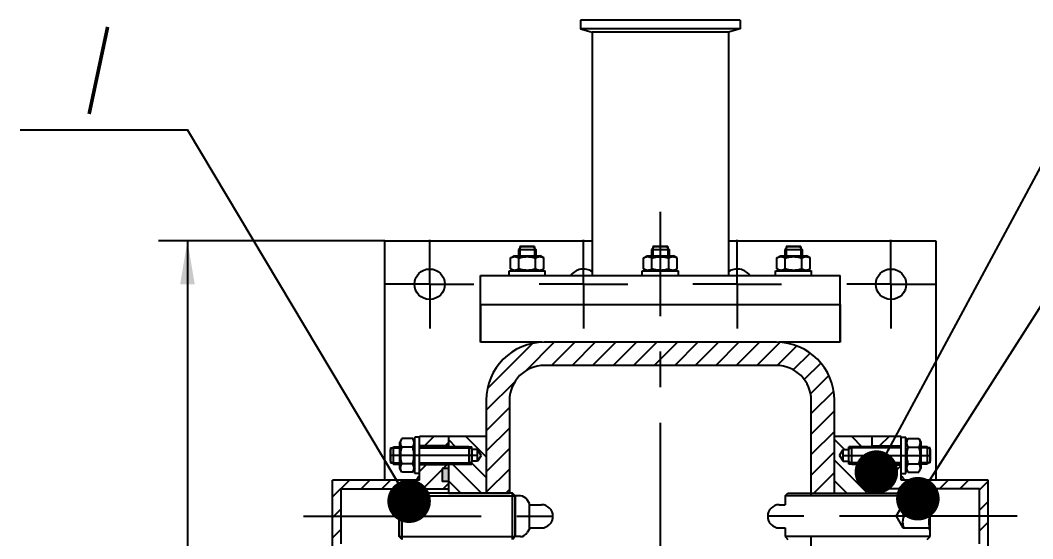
# Model space of a CAD drawing. Header units: millimetres. Extents: x 0 to 594, y 0 to 420.
# Drawn here: x 486.8 to 556.6, y 286.7 to 322.4 of the extents above; entities that cross this region are included whole.
import ezdxf

# ---------------------------------------------------------------- set-up
doc = ezdxf.new("R2010")
doc.units = ezdxf.units.MM
doc.header["$LTSCALE"] = 32.67
doc.linetypes.add('CENTER', pattern=[0.6, 0.375, -0.075, 0.075, -0.075])
doc.layers.get('0').update_dxf_attribs({"linetype": 'CONTINUOUS'})
for name, color, linetype in [('ALL_AXIS', 7, 'CONTINUOUS'), ('ALL_CHAMFER', 7, 'CONTINUOUS'), ('ALL_DIMENSIONS', 7, 'CONTINUOUS')]:
    doc.layers.add(name, color=color, linetype=linetype)
doc.styles.get("Standard").update_dxf_attribs({"font": 'txt', "width": 0.7})
doc.dimstyles.new('DIMSTYLE_2', dxfattribs={"dimtxt": 3.5, "dimasz": 3, "dimexe": 0.18, "dimexo": 0.0625, "dimgap": 0.09, "dimtad": 1, "dimlfac": 5, "dimdsep": 46, "dimtxsty": 'STANDARD', "dimblk": '_FILLED', "dimblk1": '_FILLED', "dimblk2": '_FILLED', "dimcen": 0.09, "dimadec": 0, "dimazin": 0, "dimtp": 0.5, "dimtm": 0.5, "dimtfac": 1, "dimtofl": 0, "dimtmove": 0, "dimatfit": 3, "dimldrblk": '_FILLED', "dimfxl": 1, "dimtolj": 1, "dimarcsym": 0})
doc.dimstyles.get("Standard").update_dxf_attribs({"dimtxt": 3.5, "dimasz": 3, "dimexe": 0.18, "dimexo": 0.0625, "dimgap": 0.09, "dimtad": 1, "dimdec": 5, "dimdsep": 46, "dimtxsty": 'STANDARD', "dimblk": '_FILLED', "dimblk1": '_FILLED', "dimblk2": '_FILLED', "dimcen": 0.09, "dimadec": 0, "dimazin": 0, "dimtol": 1, "dimtp": 1e-05, "dimtm": 1e-05, "dimtfac": 1, "dimtdec": 5, "dimtofl": 0, "dimtmove": 0, "dimatfit": 3, "dimldrblk": '_FILLED', "dimfxl": 1, "dimtolj": 1, "dimarcsym": 0})

# ---------------------------------------------------------------- blocks, each defined once
blk = doc.blocks.new('_FILLED')
at = {"color": 0, "linetype": 'ByBlock'}
blk.add_solid([(0, 0), (-1, 0.167), (-1, -0.167)], dxfattribs=at)
blk = doc.blocks.new('*D3')
at = {"layer": 'ALL_DIMENSIONS', "color": 2, "linetype": 'Continuous'}
for p, q in [((511.907, 307.212), (496.307, 307.212)), ((498.307, 307.212), (498.307, 274.412)), ((498.307, 241.612), (498.307, 274.412)), ((528.407, 241.612), (496.307, 241.612))]:
    blk.add_line(p, q, dxfattribs=at)
at = {"layer": 'ALL_DIMENSIONS', "color": 2, "linetype": 'Continuous', "xscale": 3, "yscale": 3, "zscale": 3}
for p, rotation in [((498.307, 307.212), 90), ((498.307, 241.612), 270)]:
    blk.add_blockref('_FILLED', p, dxfattribs=dict(at, rotation=rotation))
blk = doc.blocks.new('BOM BALLOON 60_BL4', base_point=(492.545, 318.407))
at = {"color": 2, "linetype": 'Continuous'}
blk.add_line((486.783, 314.862), (498.307, 314.862), dxfattribs=at)
at = {"color": 2, "linetype": 'Continuous', "const_width": 0.25}
blk.add_lwpolyline([(492.807, 321.952), (491.532, 315.952)], dxfattribs=at)

msp = doc.modelspace()

# ---------------------------------------------------------------- linework, layer by layer
at = {"color": 7, "linetype": 'Continuous'}
for p, q in [((511.907, 290.7122), (511.907, 307.2122)), ((511.907, 307.2122), (526.207, 307.2122)), ((535.607, 307.2122), (549.907, 307.2122)), ((549.907, 307.2122), (549.907, 290.7122)), ((522.2405, 306.8122), (521.2137, 306.8122)), ((531.4204, 306.8122), (530.3936, 306.8122)), ((540.6003, 306.8122), (539.5735, 306.8122)), ((520.5724, 306.0252), (520.8271, 306.1722)), ((520.5724, 305.2793), (520.5724, 306.0252)), ((520.8272, 306.1722), (522.6271, 306.1722)), ((521.116, 306.0438), (521.1498, 306.0252)), ((521.1498, 305.2793), (521.1498, 306.0252)), ((522.3045, 305.2793), (522.3045, 306.0252)), ((522.8818, 306.0252), (522.6271, 306.1722)), ((522.8818, 305.2793), (522.8818, 306.0252)), ((529.7523, 306.0252), (530.007, 306.1722)), ((529.7523, 305.2793), (529.7523, 306.0252)), ((530.007, 306.1722), (531.807, 306.1722)), ((530.2959, 306.0438), (530.3297, 306.0252)), ((530.3297, 305.2793), (530.3297, 306.0252)), ((531.4844, 305.2793), (531.4844, 306.0252)), ((532.0617, 306.0252), (531.807, 306.1722)), ((532.0617, 305.2793), (532.0617, 306.0252)), ((538.9322, 306.0252), (539.1869, 306.1722)), ((538.9322, 305.2793), (538.9322, 306.0252)), ((539.1869, 306.1722), (540.9869, 306.1722)), ((539.4758, 306.0438), (539.5095, 306.0252)), ((539.5095, 305.2793), (539.5095, 306.0252)), ((540.6642, 305.2793), (540.6642, 306.0252)), ((541.2416, 306.0252), (540.9869, 306.1722)), ((541.2416, 305.2793), (541.2416, 306.0252)), ((521.1119, 305.2585), (521.1498, 305.2793)), ((530.2918, 305.2585), (530.3297, 305.2793)), ((539.4716, 305.2585), (539.5095, 305.2793)), ((518.507, 302.8122), (518.507, 300.2122)), ((518.507, 302.8122), (543.307, 302.8122)), ((543.307, 302.8122), (543.307, 300.2122)), ((538.907, 300.2122), (522.907, 300.2122)), ((538.907, 298.6122), (522.907, 298.6122)), ((518.907, 296.2122), (518.907, 289.8122)), ((520.507, 296.2122), (520.507, 289.8122)), ((541.307, 289.6109), (541.307, 296.2122)), ((542.907, 289.8122), (542.907, 296.2122)), ((513.0941, 293.5669), (512.947, 293.3122)), ((512.947, 291.5123), (512.947, 293.3122)), ((513.84, 293.5669), (513.0941, 293.5669)), ((514.307, 293.6622), (514.307, 293.7122)), ((518.907, 293.7122), (514.307, 293.7122)), ((516.307, 293.7122), (516.307, 293.0122)), ((547.507, 293.7122), (542.907, 293.7122)), ((545.507, 293.0122), (545.507, 293.7122)), ((547.507, 293.6622), (547.507, 293.7122)), ((547.9741, 293.5669), (548.72, 293.5669)), ((548.72, 293.5669), (548.867, 293.3122)), ((548.867, 293.3122), (548.867, 291.5123)), ((512.307, 292.9256), (512.307, 291.8988)), ((513.84, 292.9896), (513.0941, 292.9896)), ((516.307, 293.0622), (514.307, 293.0622)), ((517.707, 293.0122), (516.307, 293.0122)), ((517.707, 293.0122), (517.907, 292.8122)), ((517.907, 291.8122), (517.907, 293.0122)), ((518.307, 292.8122), (517.907, 292.8122)), ((518.307, 292.0122), (518.307, 292.8122)), ((518.5474, 292.4122), (518.307, 292.8122)), ((543.2667, 292.4122), (543.507, 292.8122)), ((543.507, 292.0122), (543.507, 292.8122)), ((543.507, 292.8122), (543.907, 292.8122)), ((544.107, 293.0122), (543.907, 292.8122)), ((543.907, 291.8122), (543.907, 293.0122)), ((544.107, 293.0122), (545.507, 293.0122)), ((545.507, 293.0622), (547.507, 293.0622)), ((547.9533, 293.0275), (547.9741, 292.9896)), ((547.9741, 292.9896), (548.72, 292.9896)), ((548.7386, 293.0234), (548.72, 292.9896)), ((549.507, 291.8988), (549.507, 292.9256)), ((513.0754, 291.8011), (513.0941, 291.8349)), ((513.84, 291.8349), (513.0941, 291.8349)), ((513.8608, 291.797), (513.84, 291.8349)), ((516.307, 291.7622), (514.307, 291.7622)), ((516.307, 291.8122), (516.307, 289.8122)), ((517.707, 291.8122), (516.307, 291.8122)), ((517.707, 291.8122), (517.907, 292.0122)), ((518.307, 292.0122), (517.907, 292.0122)), ((518.5474, 292.4122), (518.307, 292.0122)), ((543.2667, 292.4122), (543.507, 292.0122)), ((543.507, 292.0122), (543.907, 292.0122)), ((544.107, 291.8122), (543.907, 292.0122)), ((544.107, 291.8122), (545.507, 291.8122)), ((545.507, 289.8122), (545.507, 291.8122)), ((545.507, 291.7622), (547.507, 291.7622)), ((547.9741, 291.8349), (548.72, 291.8349)), ((513.0941, 291.2575), (512.947, 291.5122)), ((513.84, 291.2575), (513.0941, 291.2575)), ((514.307, 290.7122), (514.307, 291.1622)), ((515.867, 291.5122), (515.867, 290.6122)), ((516.307, 291.5122), (515.867, 291.5122)), ((545.947, 291.5122), (545.507, 291.5122)), ((545.947, 291.5122), (545.947, 290.6122)), ((547.507, 290.7122), (547.507, 291.1622)), ((547.9741, 291.2575), (548.72, 291.2575)), ((548.72, 291.2575), (548.867, 291.5122)), ((508.307, 285.7122), (508.307, 290.7122)), ((514.307, 290.7122), (508.307, 290.7122)), ((516.307, 290.6122), (515.867, 290.6122)), ((545.947, 290.6122), (545.507, 290.6122)), ((553.507, 290.7122), (547.507, 290.7122)), ((553.507, 285.7122), (553.507, 290.7122)), ((508.907, 286.3122), (508.907, 290.1122)), ((508.907, 290.1122), (516.307, 290.1122)), ((516.307, 289.8122), (520.507, 289.8122)), ((539.507, 289.6122), (539.707, 289.8122)), ((539.707, 289.8122), (549.307, 289.8122)), ((552.907, 290.1122), (545.507, 290.1122)), ((549.307, 289.8122), (549.507, 289.6122)), ((552.907, 286.3122), (552.907, 290.1122)), ((512.907, 289.6122), (512.907, 286.8122)), ((520.907, 289.6122), (520.907, 286.8122)), ((539.107, 289.0122), (539.507, 289.0122)), ((539.507, 289.6122), (539.507, 289.0122)), ((547.1701, 288.2122), (547.632, 289.0122)), ((549.4803, 289.0122), (547.632, 289.0122)), ((549.507, 289.1822), (549.4089, 289.0122)), ((549.507, 286.8122), (549.507, 289.6122)), ((547.1701, 288.2122), (547.632, 287.4122)), ((549.4803, 288.2122), (547.7034, 288.2122)), ((539.107, 287.4122), (539.507, 287.4122)), ((539.507, 287.4122), (539.507, 286.8122)), ((547.632, 287.4122), (549.4803, 287.4122)), ((549.507, 287.2422), (549.4089, 287.4122)), ((539.507, 286.8122), (539.707, 286.6122)), ((541.307, 265.6109), (541.307, 286.8136)), ((549.307, 286.6122), (549.507, 286.8122))]:
    msp.add_line(p, q, dxfattribs=at)
at = {"color": 2, "linetype": 'Continuous'}
for p, q in [((521.2137, 306.8122), (521.2137, 306.1722)), ((522.2405, 306.8122), (522.2405, 306.1722)), ((530.3936, 306.8122), (530.3936, 306.1722)), ((531.4204, 306.8122), (531.4204, 306.1722)), ((539.5735, 306.8122), (539.5735, 306.1722)), ((540.6003, 306.8122), (540.6003, 306.1722)), ((523.5966, 300.2122), (521.6041, 298.2197)), ((525.0108, 300.2122), (523.4108, 298.6122)), ((526.4251, 300.2122), (524.8251, 298.6122)), ((527.8393, 300.2122), (526.2393, 298.6122)), ((529.2535, 300.2122), (527.6535, 298.6122)), ((530.6677, 300.2122), (529.0677, 298.6122)), ((532.0819, 300.2122), (530.4819, 298.6122)), ((533.4961, 300.2122), (531.8961, 298.6122)), ((534.9103, 300.2122), (533.3103, 298.6122)), ((536.3245, 300.2122), (534.7245, 298.6122)), ((537.7388, 300.2122), (536.1388, 298.6122)), ((539.1345, 300.1938), (537.553, 298.6122)), ((522.0861, 300.1159), (519.0033, 297.0332)), ((540.3043, 299.9494), (538.9627, 298.6077)), ((541.2329, 299.4637), (540.0727, 298.3035)), ((541.9602, 298.7769), (540.8291, 297.6457)), ((520.8996, 297.5152), (518.907, 295.5226)), ((542.5158, 297.9182), (541.2595, 296.6619)), ((542.8558, 296.844), (541.307, 295.2952)), ((520.507, 295.7084), (518.907, 294.1084)), ((542.907, 295.481), (541.307, 293.881)), ((520.507, 294.2942), (518.907, 292.6942)), ((542.907, 294.0668), (541.307, 292.4668)), ((515.3022, 293.7122), (514.6522, 293.0622)), ((516.307, 293.3028), (516.0664, 293.0622)), ((516.307, 293.4974), (516.7922, 293.0122)), ((517.5064, 293.7122), (518.907, 292.3116)), ((542.907, 293.4974), (543.5922, 292.8122)), ((544.1064, 293.7122), (544.8064, 293.0122)), ((546.6738, 293.7122), (546.0238, 293.0622)), ((512.307, 292.9256), (512.947, 292.9256)), ((514.307, 292.9256), (517.907, 292.9256)), ((517.707, 293.0122), (517.907, 293.0122)), ((520.507, 292.88), (518.907, 291.28)), ((542.907, 292.6526), (541.307, 291.0526)), ((544.107, 293.0122), (543.907, 293.0122)), ((547.507, 292.9256), (543.907, 292.9256)), ((547.507, 293.1313), (547.438, 293.0622)), ((549.507, 292.9256), (548.867, 292.9256)), ((512.307, 291.8988), (512.947, 291.8988)), ((514.307, 291.8988), (517.907, 291.8988)), ((514.7664, 291.7622), (514.307, 291.3028)), ((516.1806, 291.7622), (515.9306, 291.5122)), ((516.578, 291.8122), (518.578, 289.8122)), ((517.707, 291.8122), (517.907, 291.8122)), ((517.8496, 291.9548), (518.907, 290.8974)), ((542.907, 292.0832), (545.178, 289.8122)), ((547.507, 291.8988), (543.907, 291.8988)), ((544.107, 291.8122), (543.907, 291.8122)), ((544.5922, 291.8122), (545.507, 290.8974)), ((546.138, 291.7622), (545.888, 291.5122)), ((549.507, 291.8988), (548.867, 291.8988)), ((515.867, 291.4486), (514.5306, 290.1122)), ((520.507, 291.4658), (518.907, 289.8658)), ((542.907, 291.2384), (541.4809, 289.8122)), ((547.507, 291.7171), (545.9022, 290.1122)), ((509.4738, 290.7122), (508.307, 289.5455)), ((510.888, 290.7122), (510.288, 290.1122)), ((512.3022, 290.7122), (511.7022, 290.1122)), ((513.7164, 290.7122), (513.1164, 290.1122)), ((516.307, 290.4744), (515.9448, 290.1122)), ((516.307, 290.669), (517.1638, 289.8122)), ((542.907, 290.669), (543.7638, 289.8122)), ((547.9164, 290.7122), (547.3164, 290.1122)), ((549.3306, 290.7122), (548.7306, 290.1122)), ((550.7448, 290.7122), (550.1448, 290.1122)), ((552.1591, 290.7122), (551.5591, 290.1122)), ((553.507, 290.646), (552.907, 290.046)), ((520.507, 290.0516), (520.2677, 289.8122)), ((542.907, 289.8241), (542.8951, 289.8122)), ((512.907, 289.6122), (520.907, 289.6122)), ((549.507, 289.6122), (539.507, 289.6122)), ((553.507, 289.2318), (552.907, 288.6318)), ((508.907, 288.7313), (508.307, 288.1313)), ((553.507, 287.8176), (552.907, 287.2176)), ((508.907, 287.3171), (508.307, 286.7171)), ((512.907, 286.8122), (520.907, 286.8122)), ((549.507, 286.8122), (539.507, 286.8122))]:
    msp.add_line(p, q, dxfattribs=at)
at = {"color": 7, "linetype": 'Continuous'}
for points in [[(520.5724, 306.0252), (520.6062, 306.0438), (520.6393, 306.0603), (520.6717, 306.0745), (520.7036, 306.0865), (520.7352, 306.0965), (520.7667, 306.1043), (520.7982, 306.11), (520.8297, 306.1134), (520.8612, 306.1145), (520.8926, 306.1134), (520.9241, 306.1099), (520.9556, 306.1043), (520.9871, 306.0965), (521.0187, 306.0865), (521.0506, 306.0745), (521.0829, 306.0602), (521.116, 306.0438)], [(521.1498, 306.0252), (521.2107, 306.0421), (521.2705, 306.0572), (521.329, 306.0704), (521.3867, 306.082), (521.4439, 306.0918), (521.5007, 306.0999), (521.5574, 306.1063), (521.6141, 306.1108), (521.6707, 306.1136), (521.7273, 306.1145), (521.7839, 306.1136), (521.8406, 306.1108), (521.8972, 306.1062), (521.9539, 306.0998), (522.0108, 306.0917), (522.0679, 306.0819), (522.1256, 306.0704), (522.184, 306.0571), (522.2437, 306.042), (522.3045, 306.0252)], [(522.3045, 306.0252), (522.3349, 306.042), (522.3647, 306.0571), (522.394, 306.0704), (522.4228, 306.0819), (522.4514, 306.0917), (522.4798, 306.0999), (522.5082, 306.1062), (522.5365, 306.1108), (522.5648, 306.1136), (522.5932, 306.1145), (522.6215, 306.1136), (522.6498, 306.1108), (522.6781, 306.1062), (522.7065, 306.0999), (522.7349, 306.0918), (522.7635, 306.0819), (522.7923, 306.0704), (522.8215, 306.0571), (522.8514, 306.0421), (522.8818, 306.0252)], [(529.7523, 306.0252), (529.7861, 306.0438), (529.8192, 306.0603), (529.8515, 306.0745), (529.8834, 306.0865), (529.9151, 306.0965), (529.9466, 306.1043), (529.9781, 306.11), (530.0096, 306.1134), (530.041, 306.1145), (530.0725, 306.1134), (530.1039, 306.1099), (530.1354, 306.1043), (530.1669, 306.0965), (530.1986, 306.0865), (530.2305, 306.0745), (530.2628, 306.0602), (530.2959, 306.0438)], [(530.3297, 306.0252), (530.3906, 306.0421), (530.4504, 306.0572), (530.5089, 306.0704), (530.5665, 306.082), (530.6237, 306.0918), (530.6806, 306.0999), (530.7373, 306.1063), (530.7939, 306.1108), (530.8506, 306.1136), (530.9072, 306.1145), (530.9638, 306.1136), (531.0204, 306.1108), (531.0771, 306.1062), (531.1338, 306.0998), (531.1906, 306.0917), (531.2478, 306.0819), (531.3055, 306.0704), (531.3639, 306.0571), (531.4236, 306.042), (531.4844, 306.0252)], [(531.4844, 306.0252), (531.5147, 306.042), (531.5446, 306.0571), (531.5738, 306.0704), (531.6027, 306.0819), (531.6313, 306.0917), (531.6597, 306.0999), (531.6881, 306.1062), (531.7164, 306.1108), (531.7447, 306.1136), (531.773, 306.1145), (531.8013, 306.1136), (531.8297, 306.1108), (531.858, 306.1062), (531.8863, 306.0999), (531.9148, 306.0918), (531.9434, 306.0819), (531.9722, 306.0704), (532.0014, 306.0571), (532.0313, 306.0421), (532.0617, 306.0252)], [(538.9322, 306.0252), (538.966, 306.0438), (538.9991, 306.0603), (539.0314, 306.0745), (539.0633, 306.0865), (539.095, 306.0965), (539.1265, 306.1043), (539.158, 306.11), (539.1894, 306.1134), (539.2209, 306.1145), (539.2524, 306.1134), (539.2838, 306.1099), (539.3153, 306.1043), (539.3468, 306.0965), (539.3785, 306.0865), (539.4103, 306.0745), (539.4427, 306.0602), (539.4758, 306.0438)], [(539.5095, 306.0252), (539.5705, 306.0421), (539.6303, 306.0572), (539.6888, 306.0704), (539.7464, 306.082), (539.8036, 306.0918), (539.8605, 306.0999), (539.9172, 306.1063), (539.9738, 306.1108), (540.0304, 306.1136), (540.087, 306.1145), (540.1437, 306.1136), (540.2003, 306.1108), (540.2569, 306.1062), (540.3137, 306.0998), (540.3705, 306.0917), (540.4277, 306.0819), (540.4853, 306.0704), (540.5438, 306.0571), (540.6035, 306.042), (540.6642, 306.0252)], [(540.6642, 306.0252), (540.6946, 306.042), (540.7245, 306.0571), (540.7537, 306.0704), (540.7825, 306.0819), (540.8111, 306.0917), (540.8396, 306.0999), (540.8679, 306.1062), (540.8962, 306.1108), (540.9246, 306.1136), (540.9529, 306.1145), (540.9812, 306.1136), (541.0095, 306.1108), (541.0379, 306.1062), (541.0662, 306.0999), (541.0946, 306.0918), (541.1232, 306.0819), (541.152, 306.0704), (541.1813, 306.0571), (541.2111, 306.0421), (541.2416, 306.0252)], [(520.5724, 305.2793), (520.6104, 305.2585), (520.6475, 305.2404), (520.6838, 305.2252), (520.7195, 305.2127), (520.755, 305.2028), (520.7904, 305.1957), (520.8258, 305.1914), (520.8612, 305.19), (520.8965, 305.1914), (520.9319, 305.1957), (520.9673, 305.2029), (521.0028, 305.2127), (521.0385, 305.2252), (521.0748, 305.2405), (521.1119, 305.2585)], [(521.1498, 305.2793), (521.2101, 305.2626), (521.2695, 305.2476), (521.3277, 305.2343), (521.3852, 305.2228), (521.4424, 305.2129), (521.4993, 305.2048), (521.5562, 305.1984), (521.6131, 305.1937), (521.6701, 305.1909), (521.7271, 305.19)], [(521.7271, 305.19), (521.7987, 305.1915), (521.8701, 305.1958), (521.9413, 305.2031), (522.0126, 305.213), (522.084, 305.2256), (522.1561, 305.2409), (522.2297, 305.2587), (522.3045, 305.2793)], [(522.3045, 305.2793), (522.3424, 305.2585), (522.3796, 305.2404), (522.4158, 305.2252), (522.4515, 305.2127), (522.4871, 305.2028), (522.5225, 305.1957), (522.5579, 305.1914), (522.5932, 305.19), (522.6286, 305.1914), (522.664, 305.1957), (522.6994, 305.2029), (522.7349, 305.2127), (522.7706, 305.2252), (522.8068, 305.2405), (522.8439, 305.2585), (522.8818, 305.2793)], [(529.7523, 305.2793), (529.7903, 305.2585), (529.8274, 305.2404), (529.8636, 305.2252), (529.8994, 305.2127), (529.9349, 305.2028), (529.9703, 305.1957), (530.0057, 305.1914), (530.041, 305.19), (530.0764, 305.1914), (530.1118, 305.1957), (530.1472, 305.2029), (530.1827, 305.2127), (530.2184, 305.2252), (530.2546, 305.2405), (530.2918, 305.2585)], [(530.3297, 305.2793), (530.39, 305.2626), (530.4493, 305.2476), (530.5075, 305.2343), (530.5651, 305.2228), (530.6223, 305.2129), (530.6792, 305.2048), (530.7361, 305.1984), (530.793, 305.1937), (530.85, 305.1909), (530.907, 305.19)], [(530.907, 305.19), (530.9785, 305.1915), (531.0499, 305.1958), (531.1212, 305.2031), (531.1925, 305.213), (531.2639, 305.2256), (531.336, 305.2409), (531.4096, 305.2587), (531.4844, 305.2793)], [(531.4844, 305.2793), (531.5223, 305.2585), (531.5595, 305.2404), (531.5957, 305.2252), (531.6314, 305.2127), (531.6669, 305.2028), (531.7023, 305.1957), (531.7377, 305.1914), (531.7731, 305.19), (531.8085, 305.1914), (531.8439, 305.1957), (531.8792, 305.2029), (531.9148, 305.2127), (531.9505, 305.2252), (531.9867, 305.2405), (532.0238, 305.2585), (532.0617, 305.2793)], [(538.9322, 305.2793), (538.9701, 305.2585), (539.0073, 305.2404), (539.0435, 305.2252), (539.0792, 305.2127), (539.1148, 305.2028), (539.1502, 305.1957), (539.1855, 305.1914), (539.2209, 305.19), (539.2563, 305.1914), (539.2917, 305.1957), (539.3271, 305.2029), (539.3626, 305.2127), (539.3983, 305.2252), (539.4345, 305.2405), (539.4716, 305.2585)], [(539.5095, 305.2793), (539.5699, 305.2626), (539.6292, 305.2476), (539.6874, 305.2343), (539.745, 305.2228), (539.8021, 305.2129), (539.8591, 305.2048), (539.916, 305.1984), (539.9729, 305.1937), (540.0299, 305.1909), (540.0869, 305.19)], [(540.0869, 305.19), (540.1584, 305.1915), (540.2298, 305.1958), (540.3011, 305.2031), (540.3724, 305.213), (540.4437, 305.2256), (540.5158, 305.2409), (540.5894, 305.2587), (540.6642, 305.2793)], [(540.6642, 305.2793), (540.7022, 305.2585), (540.7393, 305.2404), (540.7756, 305.2252), (540.8113, 305.2127), (540.8468, 305.2028), (540.8822, 305.1957), (540.9176, 305.1914), (540.953, 305.19), (540.9883, 305.1914), (541.0237, 305.1957), (541.0591, 305.2029), (541.0946, 305.2127), (541.1303, 305.2252), (541.1665, 305.2405), (541.2037, 305.2585), (541.2416, 305.2793)], [(513.0941, 292.9896), (513.0772, 293.02), (513.0622, 293.0498), (513.0489, 293.079), (513.0374, 293.1079), (513.0275, 293.1365), (513.0194, 293.1649), (513.013, 293.1933), (513.0084, 293.2216), (513.0057, 293.2499), (513.0048, 293.2783), (513.0057, 293.3066), (513.0084, 293.3349), (513.013, 293.3632), (513.0194, 293.3916), (513.0275, 293.42), (513.0373, 293.4486), (513.0488, 293.4774), (513.0621, 293.5066), (513.0772, 293.5365), (513.0941, 293.5669)], [(513.84, 292.9896), (513.8608, 293.0275), (513.8788, 293.0647), (513.8941, 293.1009), (513.9066, 293.1366), (513.9164, 293.1722), (513.9235, 293.2076), (513.9278, 293.243), (513.9293, 293.2783), (513.9278, 293.3137), (513.9235, 293.3491), (513.9164, 293.3845), (513.9065, 293.42), (513.894, 293.4557), (513.8788, 293.4919), (513.8608, 293.529), (513.84, 293.5669)], [(547.9741, 293.5669), (547.9533, 293.529), (547.9352, 293.4919), (547.92, 293.4556), (547.9075, 293.4199), (547.8976, 293.3844), (547.8905, 293.349), (547.8862, 293.3136), (547.8848, 293.2782), (547.8862, 293.2428), (547.8905, 293.2075), (547.8976, 293.1721), (547.9075, 293.1365), (547.92, 293.1008), (547.9352, 293.0646), (547.9533, 293.0275)], [(548.72, 293.5669), (548.7386, 293.5332), (548.755, 293.5001), (548.7692, 293.4677), (548.7813, 293.4358), (548.7913, 293.4042), (548.7991, 293.3726), (548.8047, 293.3412), (548.8081, 293.3097), (548.8093, 293.2782), (548.8081, 293.2468), (548.8047, 293.2153), (548.7991, 293.1838), (548.7912, 293.1523), (548.7813, 293.1207), (548.7692, 293.0888), (548.755, 293.0564), (548.7386, 293.0234)], [(513.0941, 291.8349), (513.0772, 291.8958), (513.0621, 291.9556), (513.0488, 292.0141), (513.0373, 292.0718), (513.0275, 292.129), (513.0194, 292.1858), (513.013, 292.2425), (513.0084, 292.2992), (513.0057, 292.3558), (513.0048, 292.4124), (513.0057, 292.469), (513.0085, 292.5257), (513.013, 292.5823), (513.0194, 292.639), (513.0275, 292.6959), (513.0374, 292.753), (513.0489, 292.8107), (513.0622, 292.8691), (513.0772, 292.9288), (513.0941, 292.9896)], [(513.9293, 292.4122), (513.9278, 292.4838), (513.9234, 292.5552), (513.9162, 292.6264), (513.9062, 292.6977), (513.8936, 292.7691), (513.8784, 292.8412), (513.8605, 292.9148), (513.84, 292.9896)], [(547.9741, 292.9896), (547.9573, 292.9293), (547.9424, 292.8699), (547.9291, 292.8117), (547.9176, 292.7542), (547.9077, 292.697), (547.8995, 292.6401), (547.8931, 292.5831), (547.8885, 292.5262), (547.8857, 292.4693), (547.8848, 292.4122)], [(548.72, 292.9896), (548.7369, 292.9286), (548.7519, 292.8689), (548.7652, 292.8104), (548.7767, 292.7527), (548.7866, 292.6955), (548.7947, 292.6387), (548.801, 292.582), (548.8056, 292.5253), (548.8084, 292.4687), (548.8093, 292.4121), (548.8083, 292.3555), (548.8056, 292.2988), (548.801, 292.2422), (548.7946, 292.1855), (548.7865, 292.1286), (548.7767, 292.0714), (548.7651, 292.0138), (548.7519, 291.9554), (548.7368, 291.8957), (548.72, 291.8349)], [(513.0941, 291.2575), (513.0754, 291.2913), (513.059, 291.3244), (513.0448, 291.3568), (513.0327, 291.3887), (513.0228, 291.4203), (513.0149, 291.4518), (513.0093, 291.4833), (513.0059, 291.5148), (513.0048, 291.5462), (513.0059, 291.5777), (513.0093, 291.6092), (513.015, 291.6407), (513.0228, 291.6722), (513.0328, 291.7038), (513.0448, 291.7357), (513.059, 291.768), (513.0754, 291.8011)], [(513.84, 291.8349), (513.8567, 291.8952), (513.8717, 291.9545), (513.8849, 292.0128), (513.8965, 292.0703), (513.9063, 292.1275), (513.9145, 292.1844), (513.9209, 292.2413), (513.9255, 292.2982), (513.9283, 292.3552), (513.9293, 292.4122)], [(513.84, 291.2575), (513.8608, 291.2955), (513.8788, 291.3326), (513.8941, 291.3689), (513.9066, 291.4046), (513.9164, 291.4401), (513.9235, 291.4755), (513.9278, 291.5109), (513.9293, 291.5463), (513.9278, 291.5816), (513.9235, 291.617), (513.9164, 291.6524), (513.9065, 291.6879), (513.894, 291.7236), (513.8788, 291.7599), (513.8608, 291.797)], [(547.8848, 292.4122), (547.8863, 292.3407), (547.8906, 292.2693), (547.8978, 292.1981), (547.9078, 292.1268), (547.9204, 292.0554), (547.9356, 291.9833), (547.9535, 291.9097), (547.9741, 291.8349)], [(547.9741, 291.8349), (547.9533, 291.797), (547.9352, 291.7598), (547.92, 291.7236), (547.9075, 291.6879), (547.8976, 291.6523), (547.8905, 291.6169), (547.8862, 291.5815), (547.8848, 291.5462), (547.8862, 291.5108), (547.8905, 291.4754), (547.8976, 291.44), (547.9075, 291.4045), (547.92, 291.3688), (547.9352, 291.3326), (547.9533, 291.2955), (547.9741, 291.2575)], [(548.72, 291.8349), (548.7368, 291.8045), (548.7519, 291.7747), (548.7651, 291.7454), (548.7767, 291.7166), (548.7865, 291.688), (548.7946, 291.6596), (548.801, 291.6312), (548.8056, 291.6029), (548.8083, 291.5746), (548.8093, 291.5462), (548.8084, 291.5179), (548.8056, 291.4896), (548.801, 291.4613), (548.7946, 291.4329), (548.7865, 291.4045), (548.7767, 291.3759), (548.7652, 291.3471), (548.7519, 291.3179), (548.7368, 291.288), (548.72, 291.2575)], [(547.7034, 288.2122), (547.6846, 288.2719), (547.6687, 288.3304), (547.6556, 288.3876), (547.6454, 288.444), (547.638, 288.5002), (547.6335, 288.5562), (547.632, 288.6122), (547.6335, 288.6683), (547.638, 288.7243), (547.6454, 288.7805), (547.6556, 288.8368), (547.6687, 288.8939), (547.6846, 288.9525), (547.7034, 289.0122)], [(549.4803, 289.0122), (549.4614, 288.9521), (549.4454, 288.8934), (549.4324, 288.8362), (549.4222, 288.7799), (549.4148, 288.7238), (549.4104, 288.6679), (549.4089, 288.6119), (549.4104, 288.5559), (549.4149, 288.5), (549.4223, 288.4438), (549.4326, 288.3875), (549.4456, 288.3304), (549.4616, 288.2719), (549.4803, 288.2122)], [(547.7034, 287.4122), (547.6846, 287.4721), (547.6687, 287.5307), (547.6556, 287.5878), (547.6454, 287.6442), (547.638, 287.7003), (547.6335, 287.7563), (547.632, 287.8124), (547.6335, 287.8684), (547.638, 287.9244), (547.6454, 287.9806), (547.6556, 288.037), (547.6687, 288.0941), (547.6846, 288.1526), (547.7034, 288.2122)], [(549.4803, 288.2122), (549.4616, 288.1527), (549.4457, 288.0943), (549.4326, 288.0371), (549.4223, 287.9807), (549.4149, 287.9245), (549.4104, 287.8684), (549.4089, 287.8124), (549.4104, 287.7563), (549.4149, 287.7003), (549.4223, 287.6442), (549.4325, 287.5879), (549.4455, 287.5308), (549.4615, 287.4722), (549.4803, 287.4122)]]:
    msp.add_lwpolyline(points, dxfattribs=at)
for centre, radius, start, end in [((522.907, 296.2122), 4, 90, 180), ((538.907, 296.2122), 4, 0, 90), ((522.907, 296.2122), 2.4, 90, 180), ((538.907, 296.2122), 2.4, 0, 90), ((539.107, 288.2122), 0.8, 90, 270)]:
    msp.add_arc(centre, radius, start, end, dxfattribs=at)
at = {"color": 2, "linetype": 'Continuous'}
for points in [[(515.867, 290.6122), (515.867, 291.5122), (516.307, 290.6122), (516.307, 291.5122)], [(545.507, 290.6122), (545.507, 291.5122), (545.947, 290.6122), (545.947, 291.5122)]]:
    msp.add_solid(points, dxfattribs=at)
at = {"layer": 'ALL_AXIS', "color": 7, "linetype": 'Continuous'}
for p, q in [((525.407, 322.4122), (525.407, 321.8122)), ((536.407, 322.4122), (525.407, 322.4122)), ((525.407, 321.8122), (526.207, 321.5979)), ((536.407, 321.8122), (525.407, 321.8122)), ((536.407, 321.8122), (535.607, 321.5979)), ((536.407, 322.4122), (536.407, 321.8122)), ((526.207, 321.5979), (526.207, 304.8122)), ((535.607, 321.5979), (526.207, 321.5979)), ((535.607, 321.5979), (535.607, 304.8122)), ((521.1271, 306.6122), (521.1271, 306.1722)), ((522.3271, 306.6122), (522.3271, 306.1722)), ((530.307, 306.6122), (530.307, 306.1722)), ((531.507, 306.6122), (531.507, 306.1722)), ((539.4869, 306.6122), (539.4869, 306.1722)), ((540.6869, 306.6122), (540.6869, 306.1722)), ((520.4771, 304.8122), (520.4771, 305.1322)), ((520.4771, 305.1322), (522.9771, 305.1322)), ((520.8271, 305.1322), (520.5724, 305.2793)), ((522.6271, 305.1322), (522.8818, 305.2793)), ((522.9771, 304.8122), (522.9771, 305.1322)), ((529.657, 304.8122), (529.657, 305.1322)), ((529.657, 305.1322), (532.157, 305.1322)), ((530.007, 305.1322), (529.7523, 305.2793)), ((531.807, 305.1322), (532.0617, 305.2793)), ((532.157, 304.8122), (532.157, 305.1322)), ((538.8369, 304.8122), (538.8369, 305.1322)), ((538.8369, 305.1322), (541.3369, 305.1322)), ((539.1869, 305.1322), (538.9322, 305.2793)), ((540.9869, 305.1322), (541.2416, 305.2793)), ((541.3369, 304.8122), (541.3369, 305.1322)), ((518.507, 300.2122), (518.507, 304.8122)), ((518.507, 304.8122), (543.307, 304.8122)), ((543.307, 300.2122), (543.307, 304.8122)), ((518.507, 302.8122), (543.307, 302.8122)), ((522.7486, 300.2122), (518.507, 300.2122)), ((543.307, 300.2122), (539.0654, 300.2122)), ((513.987, 293.3122), (513.84, 293.5669)), ((513.987, 291.1622), (513.987, 293.6622)), ((514.307, 293.6622), (513.987, 293.6622)), ((514.307, 291.1622), (514.307, 293.6622)), ((547.507, 293.6622), (547.827, 293.6622)), ((547.507, 291.1622), (547.507, 293.6622)), ((547.827, 291.1622), (547.827, 293.6622)), ((547.827, 293.3122), (547.9741, 293.5669)), ((512.507, 293.0122), (512.947, 293.0122)), ((514.307, 293.0122), (517.707, 293.0122)), ((547.507, 293.0122), (544.107, 293.0122)), ((549.307, 293.0122), (548.867, 293.0122)), ((512.507, 291.8122), (512.947, 291.8122)), ((514.307, 291.8122), (517.707, 291.8122)), ((547.507, 291.8122), (544.107, 291.8122)), ((549.307, 291.8122), (548.867, 291.8122)), ((513.987, 291.5122), (513.84, 291.2575)), ((514.307, 291.1622), (513.987, 291.1622)), ((547.507, 291.1622), (547.827, 291.1622)), ((547.827, 291.5122), (547.9741, 291.2575)), ((520.707, 289.8122), (513.107, 289.8122)), ((520.907, 286.8122), (520.907, 289.6122)), ((521.2563, 289.6122), (520.907, 289.6122)), ((521.8769, 289.0872), (521.7326, 289.3372)), ((521.8769, 287.3372), (521.8769, 289.0872)), ((521.8769, 289.0122), (522.707, 289.0122)), ((521.8769, 287.3372), (521.7326, 287.0872)), ((521.8769, 287.4122), (522.707, 287.4122)), ((521.2563, 286.8122), (520.907, 286.8122))]:
    msp.add_line(p, q, dxfattribs=at)
at = {"layer": 'ALL_AXIS', "color": 7, "linetype": 'CENTER'}
for p, q in [((530.907, 243.2122), (530.907, 309.2122)), ((515.007, 304.2122), (515.007, 307.2622)), ((525.607, 304.2122), (525.607, 307.2622)), ((536.207, 304.2122), (536.207, 307.2622)), ((546.807, 304.2122), (546.807, 307.2622)), ((515.007, 304.2122), (511.957, 304.2122)), ((515.007, 304.2122), (515.007, 301.1622)), ((515.007, 304.2122), (518.057, 304.2122)), ((525.607, 304.2122), (522.557, 304.2122)), ((525.607, 304.2122), (525.607, 301.1622)), ((525.607, 304.2122), (528.657, 304.2122)), ((536.207, 304.2122), (533.157, 304.2122)), ((536.207, 304.2122), (536.207, 301.1622)), ((536.207, 304.2122), (539.257, 304.2122)), ((546.807, 304.2122), (543.757, 304.2122)), ((546.807, 304.2122), (546.807, 301.1622)), ((546.807, 304.2122), (549.857, 304.2122)), ((518.307, 292.4122), (512.307, 292.4122)), ((543.507, 292.4122), (549.507, 292.4122)), ((506.307, 288.2122), (524.3747, 288.2122)), ((555.507, 288.2122), (537.4115, 288.2122))]:
    msp.add_line(p, q, dxfattribs=at)
at = {"layer": 'ALL_AXIS', "color": 7, "linetype": 'Continuous'}
for centre in [(515.007, 304.2122), (546.807, 304.2122)]:
    msp.add_circle(centre, 1.05, dxfattribs=at)
for centre, radius, start, end in [((525.607, 304.2122), 1.05, 55.04893, 145.084361), ((536.207, 304.2122), 1.05, 34.915639, 124.95107), ((515.007, 290.2122), 1.05, 131.856818, 151.460779), ((546.807, 290.2122), 1.05, 28.539221, 48.143182), ((521.2563, 289.0622), 0.55, 30, 90), ((522.707, 288.2122), 0.8, 270, 90), ((521.2563, 287.3622), 0.55, 270, 330)]:
    msp.add_arc(centre, radius, start, end, dxfattribs=at)
at = {"layer": 'ALL_CHAMFER', "color": 7, "linetype": 'Continuous'}
for p, q in [((521.3271, 306.8122), (521.1271, 306.6122)), ((521.1271, 306.6122), (521.1271, 306.1722)), ((521.1271, 306.6122), (522.3271, 306.6122)), ((521.3271, 306.8122), (522.1271, 306.8122)), ((522.1271, 306.8122), (522.3271, 306.6122)), ((522.3271, 306.6122), (522.3271, 306.1722)), ((530.507, 306.8122), (530.307, 306.6122)), ((530.307, 306.6122), (530.307, 306.1722)), ((530.307, 306.6122), (531.507, 306.6122)), ((530.507, 306.8122), (531.307, 306.8122)), ((531.307, 306.8122), (531.507, 306.6122)), ((531.507, 306.6122), (531.507, 306.1722)), ((539.6869, 306.8122), (539.4869, 306.6122)), ((539.4869, 306.6122), (539.4869, 306.1722)), ((539.4869, 306.6122), (540.6869, 306.6122)), ((539.6869, 306.8122), (540.4869, 306.8122)), ((540.4869, 306.8122), (540.6869, 306.6122)), ((540.6869, 306.6122), (540.6869, 306.1722)), ((512.307, 292.8122), (512.507, 293.0122)), ((512.307, 292.0122), (512.307, 292.8122)), ((512.507, 291.8122), (512.507, 293.0122)), ((512.507, 293.0122), (512.947, 293.0122)), ((514.307, 293.0122), (517.707, 293.0122)), ((517.707, 293.0122), (517.707, 291.8122)), ((517.907, 292.8122), (517.707, 293.0122)), ((517.907, 292.8122), (517.907, 292.0122)), ((543.907, 292.8122), (544.107, 293.0122)), ((543.907, 292.0122), (543.907, 292.8122)), ((547.507, 293.0122), (544.107, 293.0122)), ((544.107, 291.8122), (544.107, 293.0122)), ((549.307, 293.0122), (548.867, 293.0122)), ((549.307, 293.0122), (549.307, 291.8122)), ((549.507, 292.8122), (549.307, 293.0122)), ((549.507, 292.8122), (549.507, 292.0122)), ((512.307, 292.0122), (512.507, 291.8122)), ((512.507, 291.8122), (512.947, 291.8122)), ((514.307, 291.8122), (517.707, 291.8122)), ((517.907, 292.0122), (517.707, 291.8122)), ((543.907, 292.0122), (544.107, 291.8122)), ((547.507, 291.8122), (544.107, 291.8122)), ((549.307, 291.8122), (548.867, 291.8122)), ((549.507, 292.0122), (549.307, 291.8122)), ((513.107, 289.8122), (512.907, 289.6122)), ((513.107, 286.6122), (513.107, 289.8122)), ((520.707, 286.6122), (520.707, 289.8122)), ((520.907, 289.6122), (520.707, 289.8122)), ((512.907, 286.8123), (512.907, 289.6122)), ((513.107, 286.6122), (512.907, 286.8122)), ((520.907, 286.8122), (520.707, 286.6122))]:
    msp.add_line(p, q, dxfattribs=at)

# ---------------------------------------------------------------- block references
at = {"color": 2, "linetype": 'Continuous'}
msp.add_blockref('BOM BALLOON 60_BL4', (492.545, 318.4071), dxfattribs=at)

# ---------------------------------------------------------------- dimensions: what is measured, and where the dimension line sits
at = {"layer": 'ALL_DIMENSIONS', "color": 2, "linetype": 'Continuous'}
dim = msp.add_linear_dim(base=(498.307, 241.6122), p1=(511.907, 307.2122), p2=(528.407, 241.6122), angle=270, dimstyle='DIMSTYLE_2', dxfattribs=at)
dim.commit()
dim.dimension.update_dxf_attribs({"geometry": '*D3', "text_midpoint": (497.432, 270.7372), "dimtype": 160})

# ---------------------------------------------------------------- leaders
at = {"color": 2, "linetype": 'Continuous'}
for points in [[(513.5892, 289.2525), (498.307, 314.8622)], [(545.8011, 291.26), (558.507, 314.8622)], [(548.6589, 289.425), (558.507, 304.8622)]]:
    msp.add_leader(points, dimstyle='STANDARD', override={"dimtad": 0, "dimldrblk": 'DOT'}, dxfattribs=at)

doc.saveas('drawing.dxf')
